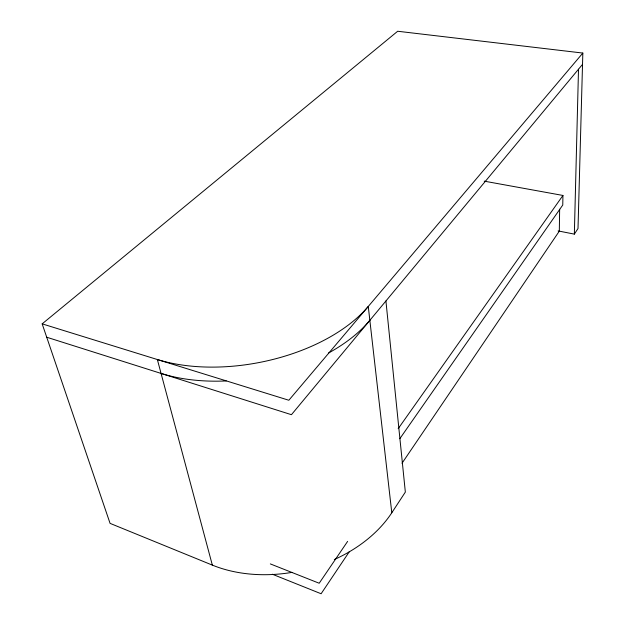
<?xml version="1.0" encoding="UTF-8"?>
<svg xmlns="http://www.w3.org/2000/svg" width="625" height="625" viewBox="0 0 625 625"><rect width="100%" height="100%" fill="white"/><g stroke="black" fill="none" stroke-linecap="round" stroke-linejoin="round"><path stroke-width="0.94" d="M559.648 209.227L559.312 231.148L402.008 463.258M484.211 181.148L562.938 195.453L562.766 205.023L399.859 438.641M558.102 230.914L574.344 234.125L578.508 69.219M291.922 572.398A123.977 88.578 -13.6 0 1 212.344 565.117L110.07 523.367L42.164 323.859L397.68 31.25L582.836 53.062L578.008 228.531L574.344 234.125M334.312 559.555A123.977 88.578 -13.6 0 0 391.797 512.766L405.344 492.086L385.922 300.984M349.234 551.828L321.109 593.75L272.359 574.227M347.625 541.383L319.195 583.242L270.328 563.906M398.18 428.688L562.938 195.453M582.523 64.383L291.438 414.695L46.719 337.227M582.836 53.062L288.844 400.25L42.164 323.859M212.344 565.117L157.352 359.531A143.219 79.578 -10.9 0 0 368.266 306.453L391.797 512.766M369.852 320.328A141.922 80.375 -11.1 0 1 328.43 353.086M226.234 380.938A141.922 80.375 -11.1 0 1 161.07 373.422"/></g></svg>
